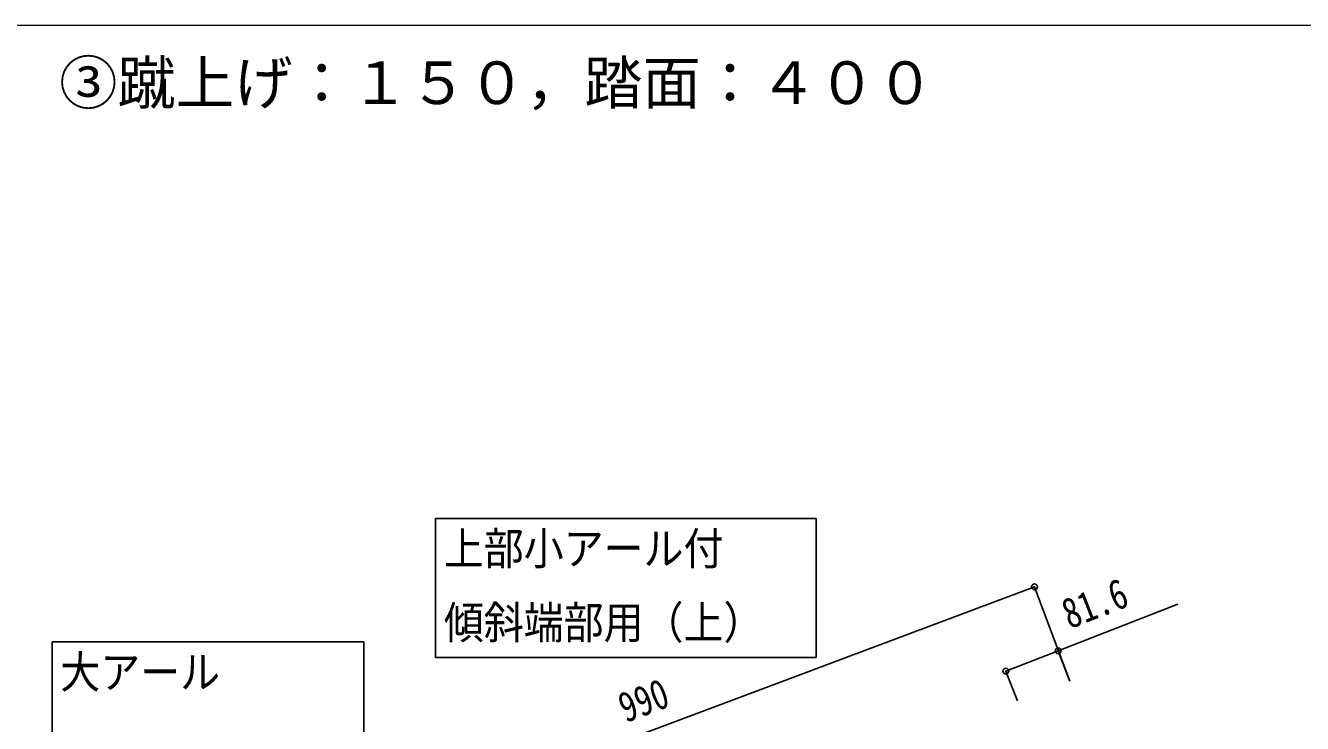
# Model space of a CAD drawing. Units: millimetres, scale not verified. Extents: x -4015 to 4015, y -2862 to 2860.
# Drawn here: x -50 to 1810, y 1793 to 2810 of the extents above; entities that cross this region are included whole.
import ezdxf
from ezdxf.enums import TextEntityAlignment as Align

# ---------------------------------------------------------------- set-up
doc = ezdxf.new("R2010")
doc.units = ezdxf.units.MM
doc.header["$LTSCALE"] = 10
for name, color, linetype in [('0-1_USER1', 3, 'Continuous'), ('0-3_YKK_A1', 4, 'Continuous'), ('0-4_YKK_D', 6, 'Continuous')]:
    doc.layers.add(name, color=color, linetype=linetype)
doc.layers.add('0-5_YKK_ZWAK', color=92, linetype='Continuous', lineweight=18)
doc.styles.add('ＭＳ ゴシック', font='')
doc.styles.get('ＭＳ ゴシック').set_extended_font_data('MS Gothic')

msp = doc.modelspace()

# ---------------------------------------------------------------- linework, layer by layer
at = {"layer": '0-3_YKK_A1'}
for points in [[(547.14, 2091.79), (547.14, 1889.24), (1101.69, 1889.24), (1101.69, 2091.79)], [(-11.7, 1911.79), (-11.7, 1709.24), (442.86, 1709.24), (442.86, 1911.79)]]:
    msp.add_lwpolyline(points, close=True, dxfattribs=at)
at = {"layer": '0-4_YKK_D'}
for p, q in [((1419.77, 1992.2), (492.83, 1644.53)), ((1471.39, 1854.57), (1419.42, 1993.14)), ((1471.03, 1855.5), (1453.8, 1899.79)), ((1394.98, 1825.91), (1377.74, 1870.2))]:
    msp.add_line(p, q, dxfattribs=at)
msp.add_lwpolyline([(1378.11, 1869.27), (1454.16, 1898.86), (1628.8, 1966.82)], dxfattribs=at)
for centre in [(1419.77, 1992.2), (1454.16, 1898.86), (1378.11, 1869.27)]:
    msp.add_circle(centre, 4.25, dxfattribs=at)
at = {"layer": '0-5_YKK_ZWAK', "color": 7}
msp.add_line((3834.72, 2810.1), (-3965.28, 2810.1), dxfattribs=at)

# ---------------------------------------------------------------- texts
at = {"layer": '0-1_USER1', "style": 'ＭＳ ゴシック'}
msp.add_text('③蹴上げ：１５０，踏面：４００', height=62.32, dxfattribs=at).set_placement((-1.31, 2676.9), align=Align.BOTTOM_LEFT)
at = {"layer": '0-3_YKK_A1', "style": 'ＭＳ ゴシック', "width": 0.9}
for s, p in [('上部小アール付', (559.16, 2009.97)), ('傾斜端部用（上）', (559.16, 1902.18)), ('大アール', (0.32, 1829.97))]:
    msp.add_text(s, height=47.42, dxfattribs=at).set_placement(p, align=Align.BOTTOM_LEFT)
at = {"layer": '0-4_YKK_D', "style": 'ＭＳ ゴシック', "width": 0.8}
for s, rotation, p in [('81.6', 21.262, (1475.69, 1917.97)), ('990', 20.56, (828.8, 1781.23))]:
    msp.add_text(s, height=43.99, rotation=rotation, dxfattribs=at).set_placement(p, align=Align.BOTTOM_LEFT)

doc.saveas('drawing.dxf')
